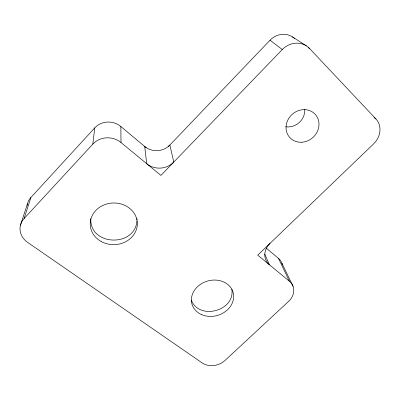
<?xml version="1.0" encoding="UTF-8"?>
<svg xmlns="http://www.w3.org/2000/svg" width="400" height="400" viewBox="0 0 400 400"><rect width="100%" height="100%" fill="white"/><g stroke="black" fill="none" stroke-linecap="round" stroke-linejoin="round"><path stroke-width="0.6" d="M266.225 248.115L278.465 258.355L289.425 281.25A16.825 13.925 -22.8 0 1 288.555 301.455L224.945 360.51A16.415 13.145 -15.4 0 1 202.2 362.935L27.68 242.425A19.595 16.835 7 0 1 24.085 218.585L92.83 144.09L94.765 127.865A18.375 17.145 8.9 0 1 120.845 126.51L146.115 147.645M90.8 218.67C89.46 245.965 134.925 247.59 136.965 220.895M24.085 218.585L30.91 197.47L94.765 127.865M20.405 225.355L27.47 203.825M168.145 146.825L270.04 40.215A18.775 17.4 -57.8 0 1 294.615 38.575M289.425 281.25L257.74 255.155L373.58 143.925A18.94 16.39 -44.3 0 0 375.99 119.025L309.64 48.57A20.27 18.615 -55 0 0 282.3 49.55L160.92 175.41L121 142.53A19.815 18.305 6.2 0 0 92.83 144.09M292.385 36.86L306.405 45.89M308.115 47.585L309.64 48.57M374.04 117.55L375.99 119.025M270.04 40.215L282.3 49.55M191.27 300.08C199.08 320.685 235.345 310.925 231.84 289.3M281.925 263.23L293.07 286.34M264.68 253.995L269.48 264.82A17.325 14.735 -25.3 0 1 270.07 243.315M136.875 218.535L137.005 219.72M120.845 126.51L121 142.53M304.755 109.18A15.985 14.63 -43.7 0 1 285.705 126.765M278.465 258.355A15.745 13.31 -22.9 0 1 282.41 264.955M27.16 205.59A18.185 15.865 8.5 0 1 30.91 197.47M173.79 162.065L169.85 145.04A17.96 17.085 -4.2 0 1 144.7 146.465L146.705 163.705A19.36 18.215 -6.5 0 0 173.79 162.065M301.73 142.235A17.21 15.54 -42 0 0 317.165 117.04A17.21 15.54 -42 0 0 288.645 118.565A17.21 15.54 -42 0 0 301.73 142.235M101.38 241.62A23.555 20.835 -1.6 0 0 137.32 224.33A23.555 20.835 -1.6 0 0 102.64 205.535A23.555 20.835 -1.6 0 0 101.38 241.62M201.695 314.66A21.385 17.9 -16 0 0 233.66 296.775A21.385 17.9 -16 0 0 202.21 283.26A21.385 17.9 -16 0 0 201.695 314.66"/></g></svg>
